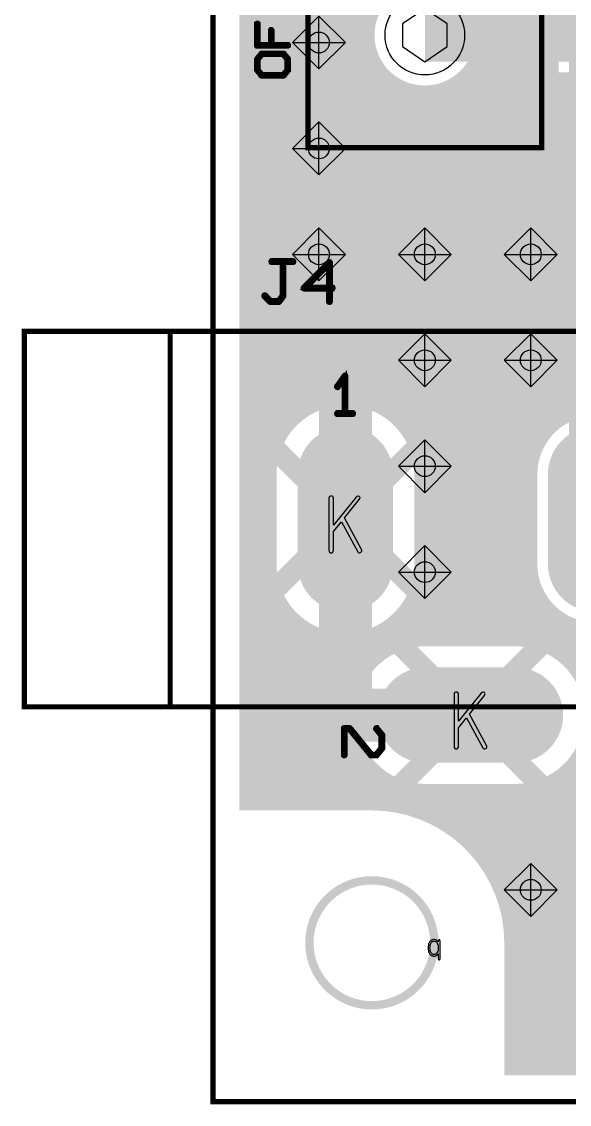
# Model space of a CAD drawing. Extents: x -5 to 108, y -42 to 54.
# Drawn here: x -4.59 to 8.54, y -0.06 to 25.9 of the extents above; entities that cross this region are included whole.
import ezdxf

# ---------------------------------------------------------------- set-up
doc = ezdxf.new("R2010")
doc.units = 0
doc.layers.get('0').update_dxf_attribs({"linetype": 'CONTINUOUS'})
for name, color, linetype in [('CMASK_GDO', 7, 'CONTINUOUS'), ('CSILK_GDO', 6, 'CONTINUOUS'), ('DRILL_GDO', 1, 'CONTINUOUS'), ('LAYER1_GDO', 4, 'CONTINUOUS'), ('LAYER2_GDO', 3, 'CONTINUOUS'), ('SMASK_GDO', 5, 'CONTINUOUS')]:
    doc.layers.add(name, color=color, linetype=linetype)

# ---------------------------------------------------------------- blocks, each defined once
blk = doc.blocks.new('ROUND_2')
blk.add_circle((0, 0), 0.953)
blk = doc.blocks.new('OBLONG_3')
at = {"const_width": 2.286}
blk.add_lwpolyline([(0, 1.0795), (0, -1.0795)], dxfattribs=at)
at = {"const_width": 1.143}
for points in [[(-0.5715, 1.0795, 1), (0.5715, 1.0795, 1)], [(-0.5715, -1.0795, 1), (0.5715, -1.0795, 1)]]:
    blk.add_lwpolyline(points, format="xyb", close=True, dxfattribs=at)
blk = doc.blocks.new('OBLONG_4')
at = {"const_width": 2.286}
blk.add_lwpolyline([(1.0795, 0), (-1.0795, 0)], dxfattribs=at)
at = {"const_width": 1.143}
for points in [[(-1.651, 0, 1), (-0.508, 0, 1)], [(0.508, 0, 1), (1.651, 0, 1)]]:
    blk.add_lwpolyline(points, format="xyb", close=True, dxfattribs=at)
blk = doc.blocks.new('ROUND_15')
blk.add_circle((0, 0), 0.25)

msp = doc.modelspace()

# ---------------------------------------------------------------- linework, layer by layer
at = {"layer": 'CMASK_GDO', "const_width": 0.127}
msp.add_lwpolyline([(0, 0), (41.91, 0), (41.91, 46.99), (0, 46.99), (0, 0)], dxfattribs=at)
at = {"layer": 'CMASK_GDO', "const_width": 0.20066}
for points in [[(3.81, 5.3086, 0.4142136), (2.3114, 3.81)], [(5.3086, 3.81, 0.4142136), (3.81, 5.3086)], [(2.3114, 3.81, 0.4142136), (3.81, 2.3114)], [(3.81, 2.3114, 0.4142136), (5.3086, 3.81)]]:
    msp.add_lwpolyline(points, format="xyb", dxfattribs=at)
at = {"layer": 'CSILK_GDO', "const_width": 0.127}
for points in [[(0, 0), (41.91, 0), (41.91, 46.99), (0, 46.99), (0, 0)], [(2.28092, 22.87524), (7.87908, 22.87524), (7.87908, 34.27476), (2.28092, 34.27476), (2.28092, 22.87524)], [(1.0795, 25.84704), (1.0795, 25.85212), (1.07696, 25.85466), (1.07188, 25.85974), (1.06426, 25.85974), (1.05918, 25.85974), (1.0541, 25.85466), (1.04902, 25.85212), (1.04902, 25.84704), (1.04902, 25.33396), (1.04902, 25.32634), (1.0541, 25.3238), (1.05664, 25.31872), (1.06426, 25.31872), (1.79578, 25.31872), (1.80086, 25.31872), (1.80594, 25.32126), (1.80848, 25.32888), (1.80848, 25.33396), (1.80848, 25.33904), (1.80594, 25.34412), (1.80086, 25.3492), (1.79578, 25.3492), (1.41224, 25.3492), (1.41224, 25.69464), (1.4097, 25.69972), (1.40716, 25.70226), (1.40208, 25.70734), (1.397, 25.70734), (1.38938, 25.70734), (1.3843, 25.70226), (1.38176, 25.69972), (1.37922, 25.69464), (1.37922, 25.3492), (1.0795, 25.3492), (1.0795, 25.84704)], [(1.1684, 25.14346), (1.69164, 25.14346), (1.69672, 25.14092), (1.7018, 25.13838), (1.7018, 25.13584), (1.80848, 25.00884), (1.80848, 25.0063), (1.80848, 25.00376), (1.81102, 25.00122), (1.81102, 24.99868), (1.81102, 24.74214), (1.80848, 24.7396), (1.80848, 24.73198), (1.7018, 24.60498), (1.7018, 24.60244), (1.69672, 24.5999), (1.69164, 24.59736), (1.1684, 24.59736), (1.16078, 24.5999), (1.16078, 24.60244), (1.1557, 24.60498), (1.05156, 24.73198), (1.04902, 24.73706), (1.04902, 24.7396), (1.04902, 24.74214), (1.04902, 24.99868), (1.04902, 25.00122), (1.05156, 25.00884), (1.1557, 25.13584), (1.15824, 25.13838), (1.16078, 25.14092), (1.1684, 25.14346)], [(1.17602, 24.63038), (1.68148, 24.63038), (1.778, 24.74722), (1.778, 24.9936), (1.68148, 25.11298), (1.17602, 25.11298), (1.0795, 24.9936), (1.0795, 24.74722), (1.17602, 24.63038)], [(1.2573, 19.3421), (1.25222, 19.34464), (1.2446, 19.34464), (1.23698, 19.3421), (1.22936, 19.33956), (1.22682, 19.33194), (1.22428, 19.32432), (1.22428, 19.3167), (1.22682, 19.31162), (1.36144, 19.17446), (1.36652, 19.17192), (1.3716, 19.17192), (1.37922, 19.16938), (1.57988, 19.16938), (1.58496, 19.16938), (1.59004, 19.17192), (1.59258, 19.17446), (1.59512, 19.177), (1.69672, 19.31416), (1.69926, 19.31924), (1.69926, 19.32178), (1.69926, 19.32432), (1.69926, 20.12696), (1.91516, 20.12696), (1.92278, 20.1295), (1.9304, 20.13204), (1.93294, 20.13966), (1.93294, 20.14728), (1.93294, 20.1549), (1.9304, 20.15998), (1.92278, 20.1676), (1.91516, 20.17014), (1.4097, 20.17014), (1.40462, 20.1676), (1.397, 20.15998), (1.39446, 20.1549), (1.39446, 20.14728), (1.39446, 20.13966), (1.397, 20.13204), (1.40462, 20.1295), (1.4097, 20.12696), (1.66116, 20.12696), (1.66116, 19.33194), (1.56972, 19.21002), (1.38684, 19.21002), (1.2573, 19.3421)], [(2.77368, 19.1897), (2.77368, 19.18208), (2.77876, 19.17446), (2.78638, 19.17192), (2.794, 19.17192), (2.79908, 19.17192), (2.8067, 19.17446), (2.81178, 19.18208), (2.81432, 19.1897), (2.81432, 19.49196), (2.86004, 19.49196), (2.86766, 19.49196), (2.87274, 19.49958), (2.87528, 19.50466), (2.87782, 19.50974), (2.87528, 19.5199), (2.87274, 19.52752), (2.86766, 19.53006), (2.86004, 19.5326), (2.81432, 19.5326), (2.81432, 20.12188), (2.80924, 20.1295), (2.79908, 20.13712), (2.78892, 20.1422), (2.78384, 20.13966), (2.77876, 20.13458), (2.1717, 19.52752), (2.16916, 19.5199), (2.16662, 19.51482), (2.16662, 19.50974), (2.16916, 19.50212), (2.17678, 19.4945), (2.18694, 19.49196), (2.77368, 19.49196), (2.77368, 19.1897)], [(2.2352, 19.5326), (2.77368, 20.06854), (2.77368, 19.5326), (2.2352, 19.5326)], [(-4.52374, 9.46912), (9.87552, 9.46912), (9.87552, 18.47088), (-4.52374, 18.47088), (-4.52374, 9.46912), (-1.02616, 9.46912), (-1.02616, 18.47088), (-4.52374, 18.47088), (-4.52374, 9.46912)], [(2.98196, 16.5227), (2.97688, 16.52016), (2.9718, 16.51508), (2.96672, 16.49984), (2.9718, 16.48714), (2.97688, 16.4846), (2.98196, 16.48206), (3.35026, 16.48206), (3.35788, 16.4846), (3.36296, 16.48714), (3.3655, 16.49476), (3.3655, 16.49984), (3.3655, 16.50746), (3.36296, 16.51508), (3.35788, 16.52016), (3.35026, 16.5227), (3.18262, 16.5227), (3.18262, 17.40408), (3.18008, 17.41424), (3.16992, 17.41932), (3.15976, 17.41932), (3.15214, 17.41424), (2.96926, 17.1577), (2.96672, 17.15008), (2.96672, 17.14246), (2.97434, 17.1323), (2.97942, 17.12976), (2.98704, 17.12722), (2.99466, 17.12976), (2.9972, 17.1323), (3.14706, 17.34566), (3.14706, 16.5227), (2.98196, 16.5227)], [(4.064, 8.46328), (3.93446, 8.3058), (3.93192, 8.30072), (3.92684, 8.29818), (3.92176, 8.29818), (3.79222, 8.29818), (3.78714, 8.29818), (3.78206, 8.29818), (3.77952, 8.30072), (3.77444, 8.3058), (3.26898, 8.9281), (3.16738, 8.9281), (3.16738, 8.31596), (3.16484, 8.30834), (3.1623, 8.30326), (3.15468, 8.29818), (3.14706, 8.29818), (3.14198, 8.29818), (3.13436, 8.30326), (3.12928, 8.30834), (3.12928, 8.31596), (3.12928, 8.94842), (3.12928, 8.95604), (3.1369, 8.96112), (3.13944, 8.9662), (3.14706, 8.96874), (3.2766, 8.96874), (3.27914, 8.96874), (3.28676, 8.9662), (3.2893, 8.96366), (3.29184, 8.96112), (3.80238, 8.33374), (3.9116, 8.33374), (4.02844, 8.48106), (4.02844, 8.78332), (3.90398, 8.93572), (3.90144, 8.94334), (3.90398, 8.95096), (3.9116, 8.96366), (3.9243, 8.9662), (3.93192, 8.9662), (3.93446, 8.96112), (4.064, 8.80364), (4.06654, 8.79856), (4.06654, 8.79602), (4.06908, 8.79094), (4.06908, 8.47598), (4.06654, 8.4709), (4.06654, 8.46836), (4.064, 8.46328)]]:
    msp.add_lwpolyline(points, dxfattribs=at)
at = {"layer": 'CSILK_GDO', "const_width": 0.20066}
for points in [[(3.81, 5.3086, 0.4142136), (2.3114, 3.81)], [(5.3086, 3.81, 0.4142136), (3.81, 5.3086)], [(2.3114, 3.81, 0.4142136), (3.81, 2.3114)], [(3.81, 2.3114, 0.4142136), (5.3086, 3.81)]]:
    msp.add_lwpolyline(points, format="xyb", dxfattribs=at)
at = {"layer": 'DRILL_GDO', "const_width": 0.127}
msp.add_lwpolyline([(0, 0), (41.91, 0), (41.91, 46.99), (0, 46.99), (0, 0)], dxfattribs=at)
at = {"layer": 'DRILL_GDO'}
for points in [[(2.54, 24.765), (3.175, 25.4), (2.54, 26.035), (1.905, 25.4), (2.54, 24.765)], [(2.54, 24.765), (2.54, 26.035)], [(5.08, 24.94026), (5.61848, 25.30348), (5.61848, 25.84704), (5.08, 26.21026), (4.54152, 25.84704), (4.54152, 25.30348), (5.08, 24.94026)], [(1.905, 25.4), (3.175, 25.4)], [(2.54, 22.225), (3.175, 22.86), (2.54, 23.495), (1.905, 22.86), (2.54, 22.225)], [(2.54, 22.225), (2.54, 23.495)], [(1.905, 22.86), (3.175, 22.86)], [(2.54, 19.685), (3.175, 20.32), (2.54, 20.955), (1.905, 20.32), (2.54, 19.685)], [(2.54, 19.685), (2.54, 20.955)], [(5.08, 19.685), (5.715, 20.32), (5.08, 20.955), (4.445, 20.32), (5.08, 19.685)], [(5.08, 19.685), (5.08, 20.955)], [(7.62, 19.685), (8.255, 20.32), (7.62, 20.955), (6.985, 20.32), (7.62, 19.685)], [(7.62, 19.685), (7.62, 20.955)], [(1.905, 20.32), (3.175, 20.32)], [(4.445, 20.32), (5.715, 20.32)], [(6.985, 20.32), (8.255, 20.32)], [(5.08, 17.145), (5.715, 17.78), (5.08, 18.415), (4.445, 17.78), (5.08, 17.145)], [(5.08, 17.145), (5.08, 18.415)], [(7.62, 17.145), (8.255, 17.78), (7.62, 18.415), (6.985, 17.78), (7.62, 17.145)], [(7.62, 17.145), (7.62, 18.415)], [(4.445, 17.78), (5.715, 17.78)], [(6.985, 17.78), (8.255, 17.78)], [(5.08, 14.605), (5.715, 15.24), (5.08, 15.875), (4.445, 15.24), (5.08, 14.605)], [(5.08, 14.605), (5.08, 15.875)], [(4.445, 15.24), (5.715, 15.24)], [(2.7813, 14.47292), (2.7813, 13.22578), (2.78638, 13.19784), (2.79654, 13.17498), (2.81432, 13.16482), (2.83718, 13.15974), (2.85496, 13.16482), (2.87274, 13.17752), (2.88544, 13.20038), (2.89052, 13.22832), (2.89052, 13.67028), (3.08102, 13.9065), (3.46964, 13.18768), (3.48234, 13.1699), (3.50266, 13.16228), (3.52044, 13.16228), (3.54076, 13.1699), (3.556, 13.1826), (3.56616, 13.20038), (3.5687, 13.22324), (3.56108, 13.2461), (3.15468, 13.99794), (3.50774, 14.44244), (3.52044, 14.46276), (3.52552, 14.48562), (3.52044, 14.50086), (3.50774, 14.51356), (3.48996, 14.52372), (3.47218, 14.52372), (3.45186, 14.5161), (3.43408, 14.49832), (2.89052, 13.82522), (2.89052, 14.47292), (2.88544, 14.49324), (2.87274, 14.51102), (2.85496, 14.52118), (2.83718, 14.52372), (2.81432, 14.52118), (2.79654, 14.51356), (2.78638, 14.49578), (2.7813, 14.47292)], [(5.08, 12.065), (5.715, 12.7), (5.08, 13.335), (4.445, 12.7), (5.08, 12.065)], [(5.08, 12.065), (5.08, 13.335)], [(4.445, 12.7), (5.715, 12.7)], [(5.78104, 9.77138), (5.78104, 8.52424), (5.78612, 8.4963), (5.79628, 8.47344), (5.81406, 8.46328), (5.83692, 8.4582), (5.8547, 8.46328), (5.87248, 8.47598), (5.88518, 8.49884), (5.89026, 8.52678), (5.89026, 8.96874), (6.08076, 9.20496), (6.46938, 8.48614), (6.48208, 8.46836), (6.5024, 8.46074), (6.52018, 8.46074), (6.5405, 8.46836), (6.55574, 8.48106), (6.5659, 8.49884), (6.56844, 8.5217), (6.56082, 8.54456), (6.15442, 9.2964), (6.50748, 9.7409), (6.52018, 9.76122), (6.52526, 9.78408), (6.52018, 9.79932), (6.50748, 9.81202), (6.4897, 9.82218), (6.47192, 9.82218), (6.4516, 9.81456), (6.43382, 9.79678), (5.89026, 9.12368), (5.89026, 9.77138), (5.88518, 9.7917), (5.87248, 9.80948), (5.8547, 9.81964), (5.83692, 9.82218), (5.81406, 9.81964), (5.79628, 9.81202), (5.78612, 9.79424), (5.78104, 9.77138)], [(7.62, 4.445), (8.255, 5.08), (7.62, 5.715), (6.985, 5.08), (7.62, 4.445)], [(7.62, 4.445), (7.62, 5.715)], [(6.985, 5.08), (8.255, 5.08)], [(5.44576, 3.42392), (5.44576, 3.85826), (5.44322, 3.86842), (5.43814, 3.87858), (5.43052, 3.88112), (5.4229, 3.88366), (5.41528, 3.88112), (5.40766, 3.87604), (5.40512, 3.86842), (5.40258, 3.85826), (5.40258, 3.83032), (5.39496, 3.84048), (5.3848, 3.85318), (5.37464, 3.8608), (5.36194, 3.87096), (5.34924, 3.87858), (5.334, 3.88366), (5.31876, 3.88874), (5.30098, 3.88874), (5.28574, 3.88874), (5.26796, 3.88366), (5.25272, 3.87858), (5.24002, 3.8735), (5.22732, 3.86334), (5.21462, 3.85318), (5.20192, 3.84048), (5.19176, 3.82778), (5.18414, 3.81254), (5.17652, 3.7973), (5.17144, 3.78206), (5.16636, 3.76428), (5.16382, 3.74904), (5.15874, 3.72872), (5.15874, 3.71094), (5.15874, 3.69062), (5.15874, 3.6703), (5.15874, 3.64998), (5.16382, 3.6322), (5.16636, 3.61442), (5.17144, 3.59918), (5.17652, 3.5814), (5.18414, 3.5687), (5.19176, 3.55346), (5.20192, 3.53822), (5.21462, 3.52552), (5.22732, 3.51536), (5.24002, 3.50774), (5.25272, 3.50012), (5.26796, 3.49504), (5.28574, 3.4925), (5.30098, 3.4925), (5.31622, 3.4925), (5.33146, 3.49504), (5.34416, 3.50012), (5.35686, 3.50774), (5.36956, 3.51536), (5.37972, 3.52552), (5.39242, 3.54076), (5.40258, 3.55346), (5.40258, 3.42392), (5.40512, 3.41376), (5.40766, 3.40868), (5.41528, 3.4036), (5.42544, 3.4036), (5.43052, 3.4036), (5.43814, 3.40868), (5.44322, 3.4163), (5.44576, 3.42392)], [(5.30352, 3.5306), (5.29082, 3.5306), (5.27812, 3.53314), (5.26796, 3.53568), (5.2578, 3.54076), (5.25018, 3.54838), (5.24002, 3.55854), (5.2324, 3.5687), (5.22478, 3.57886), (5.21462, 3.60172), (5.207, 3.62966), (5.20446, 3.6576), (5.20192, 3.69062), (5.20446, 3.7211), (5.207, 3.75158), (5.21462, 3.77698), (5.22478, 3.79984), (5.2324, 3.81254), (5.24002, 3.8227), (5.25018, 3.83032), (5.2578, 3.83794), (5.26796, 3.84302), (5.27812, 3.8481), (5.29082, 3.85064), (5.30352, 3.85064), (5.31368, 3.85064), (5.32384, 3.8481), (5.33654, 3.84302), (5.3467, 3.83794), (5.35432, 3.83032), (5.36194, 3.8227), (5.36956, 3.81254), (5.37972, 3.79984), (5.38734, 3.77698), (5.3975, 3.75158), (5.40258, 3.7211), (5.40258, 3.69062), (5.40258, 3.6576), (5.3975, 3.62966), (5.38734, 3.60172), (5.37972, 3.57886), (5.36956, 3.5687), (5.36194, 3.55854), (5.35432, 3.54838), (5.3467, 3.54076), (5.33654, 3.53568), (5.32384, 3.53314), (5.31368, 3.5306), (5.30352, 3.5306)]]:
    msp.add_lwpolyline(points, dxfattribs=at)
at = {"layer": 'DRILL_GDO', "const_width": 0.20066}
for points in [[(3.81, 5.3086, 0.4142136), (2.3114, 3.81)], [(5.3086, 3.81, 0.4142136), (3.81, 5.3086)], [(2.3114, 3.81, 0.4142136), (3.81, 2.3114)], [(3.81, 2.3114, 0.4142136), (5.3086, 3.81)]]:
    msp.add_lwpolyline(points, format="xyb", dxfattribs=at)
at = {"layer": 'LAYER1_GDO'}
for points, const_width in [([(0, 0), (41.91, 0), (41.91, 46.99), (0, 46.99), (0, 0)], 0.127), ([(3.81, 7.112), (0.762, 7.112), (0.762, 39.878), (3.81, 39.878)], 0.254), ([(0.762, 25.97912), (3.8354, 29.04998)], 0.254), ([(9.17448, 13.97), (9.17448, 27.12466), (7.72414, 28.575), (5.08, 28.575)], 1.27), ([(3.74904, 28.64104), (0.762, 25.654)], 0.254), ([(1.78816, 25.4), (1.78816, 27.94)], 1.27), ([(0.762, 25.33142), (3.76682, 28.33878)], 0.254), ([(3.84048, 28.08732), (0.762, 25.00884)], 0.254), ([(0.762, 24.68626), (3.94716, 27.87142)], 0.254), ([(4.08686, 27.686), (0.762, 24.36114)], 0.254), ([(0.762, 24.03856), (4.25196, 27.52852)], 0.254), ([(4.44754, 27.40152), (0.762, 23.71598)], 0.254), ([(5.9436, 27.559), (7.3025, 27.559), (8.15848, 26.70302), (8.15848, 16.18488)], 0.254), ([(0.762, 23.3934), (4.6736, 27.305)], 0.254), ([(6.39572, 25.7937), (7.73176, 27.12974)], 0.254), ([(7.89432, 26.96718), (6.41096, 25.48382)], 0.254), ([(6.30936, 25.06218), (8.05688, 26.80716)], 0.254), ([(8.15848, 26.58618), (0.762, 19.1897)], 0.254), ([(0.762, 18.86712), (8.15848, 26.2636)], 0.254), ([(3.9116, 26.22042), (0.762, 23.06828)], 0.254), ([(8.15848, 25.94102), (0.762, 18.542)], 0.254), ([(1.78816, 22.86), (1.78816, 25.4)], 1.27), ([(1.78816, 25.4), (2.54, 25.4)], 1.27), ([(0.762, 22.7457), (3.75666, 25.74036)], 0.254), ([(0.762, 18.21942), (8.15848, 25.6159)], 0.254), ([(3.75666, 25.41524), (0.762, 22.42312)], 0.254), ([(8.15848, 25.29332), (0.762, 17.89684)], 0.254), ([(0.762, 22.098), (3.81508, 25.15108)], 0.254), ([(0.762, 17.57426), (8.15848, 24.97074)], 0.254), ([(3.91414, 24.92756), (0.762, 21.77542)], 0.254), ([(0.762, 21.45284), (4.04368, 24.73452)], 0.254), ([(8.15848, 24.64562), (0.762, 17.24914)], 0.254), ([(4.2037, 24.56942), (0.762, 21.13026)], 0.254), ([(0.762, 20.80514), (4.38912, 24.4348)], 0.254), ([(0.762, 19.51228), (5.59308, 24.34336)], 0.254), ([(4.60756, 24.32812), (0.762, 20.48256)], 0.254), ([(0.762, 16.92656), (8.15848, 24.32304)], 0.254), ([(0.762, 20.15998), (4.86156, 24.25954)], 0.254), ([(5.17144, 24.2443), (0.762, 19.83486)], 0.254), ([(8.15848, 24.00046), (0.762, 16.60398)], 0.254), ([(0.762, 16.27886), (8.15848, 23.67788)], 0.254), ([(8.15848, 23.35276), (0.762, 15.95628)], 0.254), ([(1.78816, 22.86), (2.54, 22.86)], 1.27), ([(2.14884, 19.61896), (1.78816, 19.97964), (1.78816, 22.86)], 1.27), ([(0.762, 15.6337), (8.15848, 23.03018)], 0.254), ([(8.15848, 22.7076), (0.762, 15.31112)], 0.254), ([(2.44602, 16.67256), (8.15848, 22.38248)], 0.254), ([(8.15848, 22.0599), (2.90576, 16.80718)], 0.254), ([(3.24866, 16.82496), (8.15848, 21.73732)], 0.254), ([(8.15848, 21.41474), (3.53568, 16.7894)], 0.254), ([(3.78714, 16.71828), (8.15848, 21.08962)], 0.254), ([(2.54, 20.32), (2.54, 20.01012), (2.14884, 19.61896)], 1.27), ([(8.15848, 20.76704), (4.01066, 16.61922)], 0.254), ([(4.21132, 16.49476), (8.15848, 20.44446)], 0.254), ([(3.175, 13.97), (3.175, 18.5928), (2.14884, 19.61896)], 1.27), ([(8.15848, 20.12188), (4.38912, 16.34998)], 0.254), ([(4.54406, 16.18234), (8.15848, 19.79676)], 0.254), ([(8.15848, 19.47418), (4.68122, 15.99438)], 0.254), ([(4.79298, 15.7861), (8.15848, 19.1516)], 0.254), ([(8.15848, 18.82648), (4.88188, 15.54988)], 0.254), ([(4.93776, 15.28318), (8.15848, 18.5039)], 0.254), ([(8.15848, 18.18132), (4.953, 14.97584)], 0.254), ([(4.953, 14.65072), (8.15848, 17.85874)], 0.254), ([(8.15848, 17.53362), (4.953, 14.32814)], 0.254), ([(4.953, 14.00556), (8.15848, 17.21104)], 0.254), ([(8.15848, 16.88846), (4.953, 13.68298)], 0.254), ([(4.953, 13.35786), (8.15848, 16.56334)], 0.254), ([(8.15848, 16.24076), (4.953, 13.03528)], 0.254), ([(0.762, 14.986), (1.55194, 15.77848)], 0.254), ([(3.175, 13.97), (1.4986, 15.6464)], 0.508), ([(3.175, 13.97), (4.8514, 15.6464)], 0.508), ([(4.94284, 12.70254), (7.7089, 15.4686)], 0.254), ([(1.41732, 15.31874), (0.762, 14.66342)], 0.254), ([(0.762, 14.34084), (1.397, 14.97584)], 0.254), ([(1.397, 15.0495), (1.397, 12.8905)], 0.254), ([(7.65048, 15.0876), (4.84632, 12.2809)], 0.254), ([(4.953, 12.8905), (4.953, 15.0495)], 0.254), ([(7.65048, 15.0495), (7.65048, 12.8905)], 0.254), ([(0.762, 7.874), (7.65048, 14.76248)], 0.254), ([(1.397, 14.65072), (0.762, 14.01572)], 0.254), ([(7.65048, 14.4399), (0.762, 7.55142)], 0.254), ([(6.17474, 9.271), (3.175, 9.271), (3.175, 13.97)], 1.27), ([(0.762, 13.69314), (1.397, 14.32814)], 0.254), ([(1.397, 14.00556), (0.762, 13.37056)], 0.254), ([(3.175, 13.97), (1.4986, 12.2936)], 0.508), ([(3.175, 13.97), (4.8514, 12.2936)], 0.508), ([(4.46786, 10.9347), (7.65048, 14.11732)], 0.254), ([(0.762, 13.04798), (1.397, 13.68298)], 0.254), ([(7.65048, 13.79474), (4.89458, 11.0363)], 0.254), ([(5.22986, 11.049), (7.65048, 13.46962)], 0.254), ([(1.397, 13.35786), (0.762, 12.72286)], 0.254), ([(7.65048, 13.14704), (5.55244, 11.049)], 0.254), ([(0.762, 12.40028), (1.397, 13.03528)], 0.254), ([(1.40462, 12.72032), (0.762, 12.0777)], 0.254), ([(5.87502, 11.049), (7.65302, 12.82446)], 0.254), ([(0.762, 11.75258), (1.45288, 12.446)], 0.254), ([(7.69112, 12.53998), (6.1976, 11.049)], 0.254), ([(1.53416, 12.2047), (0.762, 11.43)], 0.254), ([(6.52272, 11.049), (7.7724, 12.29614)], 0.254), ([(7.88162, 12.08532), (6.8453, 11.049)], 0.254), ([(0.762, 11.10742), (1.64338, 11.9888)], 0.254), ([(7.16788, 11.049), (8.01878, 11.89736)], 0.254), ([(1.77292, 11.79576), (0.762, 10.78484)], 0.254), ([(0.762, 10.45972), (1.92532, 11.62558)], 0.254), ([(8.1788, 11.73734), (7.47776, 11.03376)], 0.254), ([(7.747, 10.97788), (8.36676, 11.60018)], 0.254), ([(2.10058, 11.47572), (0.762, 10.13714)], 0.254), ([(0.762, 9.81456), (2.29362, 11.34618)], 0.254), ([(8.57758, 11.48842), (7.98322, 10.89152)], 0.254), ([(8.19404, 10.77976), (8.82142, 11.40714)], 0.254), ([(9.1059, 11.36904), (8.382, 10.64514)], 0.254), ([(8.54964, 10.48766), (9.45134, 11.3919)], 0.254), ([(2.51206, 11.2395), (0.762, 9.49198)], 0.254), ([(3.7846, 11.21918), (0.762, 8.19658)], 0.254), ([(0.762, 9.16686), (2.7559, 11.1633)], 0.254), ([(0.762, 8.5217), (3.36296, 11.12266)], 0.254), ([(3.0353, 11.11758), (0.762, 8.84428)], 0.254), ([(6.17474, 9.271), (4.50088, 10.94486)], 0.508), ([(7.25424, 11.049), (5.09524, 11.049)], 0.254), ([(6.17474, 9.271), (7.85114, 10.94486)], 0.508), ([(6.44652, 5.79882), (11.50874, 10.86104)], 0.254), ([(11.55954, 10.58926), (6.5786, 5.60832)], 0.254), ([(6.70052, 5.40766), (11.69924, 10.40638)], 0.254), ([(11.8618, 10.24382), (6.80974, 5.19176)], 0.254), ([(6.90372, 4.96316), (12.02182, 10.0838)], 0.254), ([(0.762, 7.22884), (3.43154, 9.89838)], 0.254), ([(12.18438, 9.92124), (6.985, 4.72186)], 0.254), ([(7.04596, 4.46024), (12.34694, 9.75868)], 0.254), ([(12.50696, 9.59866), (7.09168, 4.18084)], 0.254), ([(3.32994, 9.47166), (0.97028, 7.112)], 0.254), ([(6.17474, 9.271), (4.50088, 7.5946)], 0.508), ([(6.17474, 9.271), (7.85114, 7.5946)], 0.508), ([(7.112, 3.87858), (12.66952, 9.4361)], 0.254), ([(12.83208, 9.27354), (7.112, 3.556)], 0.254), ([(1.29286, 7.112), (3.32232, 9.14146)], 0.254), ([(7.112, 3.23342), (12.89812, 9.01954)], 0.254), ([(3.3655, 8.86206), (1.61544, 7.112)], 0.254), ([(12.90574, 8.70458), (7.112, 2.9083)], 0.254), ([(1.94056, 7.112), (3.4417, 8.61568)], 0.254), ([(7.112, 2.58572), (12.98194, 8.45566)], 0.254), ([(3.54584, 8.39724), (2.26314, 7.112)], 0.254), ([(2.58572, 7.112), (3.67538, 8.20166)], 0.254), ([(13.10132, 8.24992), (7.112, 2.26314)], 0.254), ([(3.82524, 8.0264), (2.9083, 7.112)], 0.254), ([(7.112, 1.94056), (13.25372, 8.08228)], 0.254), ([(13.44422, 7.94766), (7.112, 1.61544)], 0.254), ([(3.23342, 7.112), (3.99542, 7.874)], 0.254), ([(4.18592, 7.74192), (3.556, 7.112)], 0.254), ([(7.112, 1.29286), (13.67282, 7.85368)], 0.254), ([(3.87858, 7.112), (4.40182, 7.6327)], 0.254), ([(4.64058, 7.55142), (4.18084, 7.09168)], 0.254), ([(4.46024, 7.04596), (4.9149, 7.50062)], 0.254), ([(5.22986, 7.493), (4.72186, 6.985)], 0.254), ([(4.96316, 6.90372), (5.55244, 7.493)], 0.254), ([(5.09524, 7.493), (7.25424, 7.493)], 0.254), ([(5.87502, 7.493), (5.19176, 6.80974)], 0.254), ([(5.40766, 6.70052), (6.1976, 7.493)], 0.254), ([(6.52272, 7.493), (5.60832, 6.5786)], 0.254), ([(5.79882, 6.44652), (6.8453, 7.493)], 0.254), ([(7.16788, 7.493), (5.97662, 6.30174)], 0.254), ([(6.14426, 6.14426), (7.51078, 7.51078)], 0.254), ([(7.9629, 7.63778), (6.30174, 5.97662)], 0.254), ([(13.04036, 6.8961), (7.112, 0.97028)], 0.254), ([(7.22884, 0.762), (12.89304, 6.42874)], 0.254), ([(12.91336, 6.12394), (7.55142, 0.762)], 0.254), ([(7.874, 0.762), (12.99718, 5.88518)], 0.254), ([(13.1191, 5.68452), (8.19658, 0.762)], 0.254), ([(8.5217, 0.762), (13.27912, 5.51942)], 0.254), ([(36.703, 3.81), (36.703, 0.762), (7.112, 0.762), (7.112, 3.81)], 0.254)]:
    msp.add_lwpolyline(points, dxfattribs=dict(at, const_width=const_width))
for points, const_width in [([(5.08, 26.90876, 0.4142136), (3.7465, 25.57526)], 0.254), ([(6.4135, 25.57526, 0.4142136), (5.08, 26.90876)], 0.254), ([(3.7465, 25.57526, 0.4142136), (5.08, 24.24176)], 0.254), ([(5.08, 24.24176, 0.4142136), (6.4135, 25.57526)], 0.254), ([(3.175, 16.8275, 0.4142136), (1.397, 15.0495)], 0.254), ([(4.953, 15.0495, 0.4142136), (3.175, 16.8275)], 0.254), ([(8.15848, 16.18488, 0.2133597), (7.65089, 15.0495)], 0.254), ([(1.397, 12.8905, 0.4142136), (3.175, 11.1125)], 0.254), ([(3.175, 11.1125, 0.4142136), (4.953, 12.8905)], 0.254), ([(7.65048, 12.8905, 0.4142136), (9.17448, 11.3665)], 0.254), ([(5.09524, 11.049, 0.4142136), (3.31724, 9.271)], 0.254), ([(9.03224, 9.271, 0.4142136), (7.25424, 11.049)], 0.254), ([(3.31724, 9.271, 0.4142136), (5.09524, 7.493)], 0.254), ([(7.25424, 7.493, 0.4142136), (9.03224, 9.271)], 0.254), ([(7.112, 3.81, 0.4142136), (3.81, 7.112)], 0.254), ([(3.81, 5.3086, 0.4142136), (2.3114, 3.81)], 0.20066), ([(5.3086, 3.81, 0.4142136), (3.81, 5.3086)], 0.20066), ([(2.3114, 3.81, 0.4142136), (3.81, 2.3114)], 0.20066), ([(3.81, 2.3114, 0.4142136), (5.3086, 3.81)], 0.20066)]:
    msp.add_lwpolyline(points, format="xyb", dxfattribs=dict(at, const_width=const_width))
at = {"layer": 'LAYER2_GDO'}
for points, const_width in [([(0, 0), (41.91, 0), (41.91, 46.99), (0, 46.99), (0, 0)], 0.127), ([(5.08, 25.57526), (10.16, 25.57526), (10.16, 44.46016), (30.77972, 44.46016), (32.39008, 42.85234), (32.39008, 40.3606), (34.00552, 38.74262), (36.67506, 38.74262), (37.465, 37.95268), (37.465, 36.83)], 1.27), ([(3.81, 7.112), (0.762, 7.112), (0.762, 39.878), (3.81, 39.878)], 0.254), ([(0.762, 25.97912), (3.8354, 29.04998)], 0.254), ([(3.74904, 28.64104), (0.762, 25.654)], 0.254), ([(0.762, 25.33142), (3.76682, 28.33878)], 0.254), ([(3.84048, 28.08732), (0.762, 25.00884)], 0.254), ([(0.762, 24.68626), (3.94716, 27.87142)], 0.254), ([(4.08686, 27.686), (0.762, 24.36114)], 0.254), ([(0.762, 24.03856), (4.25196, 27.52852)], 0.254), ([(4.44754, 27.40152), (0.762, 23.71598)], 0.254), ([(0.762, 23.3934), (4.6736, 27.305)], 0.254), ([(12.89812, 26.79954), (2.90576, 16.80718)], 0.254), ([(3.24866, 16.82496), (12.90574, 26.48458)], 0.254), ([(3.9116, 26.22042), (0.762, 23.06828)], 0.254), ([(12.98194, 26.23566), (3.53568, 16.7894)], 0.254), ([(3.78714, 16.71828), (13.09878, 26.03246)], 0.254), ([(13.25372, 25.86228), (4.01066, 16.61922)], 0.254), ([(0.762, 22.7457), (3.75666, 25.74036)], 0.254), ([(4.21132, 16.49476), (13.44168, 25.72766)], 0.254), ([(13.67028, 25.63368), (4.38912, 16.34998)], 0.254), ([(3.75666, 25.41524), (0.762, 22.42312)], 0.254), ([(0.762, 22.098), (3.81508, 25.15108)], 0.254), ([(3.91414, 24.92756), (0.762, 21.77542)], 0.254), ([(0.762, 21.45284), (4.04368, 24.73452)], 0.254), ([(4.2037, 24.56942), (0.762, 21.13026)], 0.254), ([(0.762, 15.6337), (9.68756, 24.55926)], 0.254), ([(0.762, 16.27886), (9.03986, 24.55926)], 0.254), ([(0.762, 16.92656), (8.3947, 24.55926)], 0.254), ([(0.762, 17.57426), (7.747, 24.55926)], 0.254), ([(0.762, 18.21942), (7.10184, 24.55926)], 0.254), ([(0.762, 18.86712), (6.45414, 24.55926)], 0.254), ([(6.13156, 24.55926), (0.762, 19.1897)], 0.254), ([(6.77926, 24.55926), (0.762, 18.542)], 0.254), ([(7.42442, 24.55926), (0.762, 17.89684)], 0.254), ([(8.07212, 24.55926), (0.762, 17.24914)], 0.254), ([(8.71728, 24.55926), (0.762, 16.60398)], 0.254), ([(9.36498, 24.55926), (0.762, 15.95628)], 0.254), ([(10.01014, 24.55926), (0.762, 15.31112)], 0.254), ([(2.44602, 16.67256), (10.35304, 24.57704)], 0.254), ([(4.54406, 16.18234), (13.04036, 24.67864)], 0.254), ([(5.9436, 24.55926), (10.16, 24.55926)], 0.254), ([(0.762, 20.80514), (4.38912, 24.4348)], 0.254), ([(0.762, 19.51228), (5.59308, 24.34336)], 0.254), ([(4.60756, 24.32812), (0.762, 20.48256)], 0.254), ([(0.762, 20.15998), (4.86156, 24.25954)], 0.254), ([(5.17144, 24.2443), (0.762, 19.83486)], 0.254), ([(12.89304, 24.20874), (4.68122, 15.99438)], 0.254), ([(4.79298, 15.7861), (12.91336, 23.90648)], 0.254), ([(12.99718, 23.66518), (4.88188, 15.54988)], 0.254), ([(4.93776, 15.28318), (13.1191, 23.46452)], 0.254), ([(13.27912, 23.30196), (4.953, 14.97584)], 0.254), ([(4.953, 14.65072), (13.47216, 23.17242)], 0.254), ([(13.70838, 23.08352), (4.953, 14.32814)], 0.254), ([(4.953, 14.00556), (12.98956, 22.04212)], 0.254), ([(12.8905, 21.62048), (4.953, 13.68298)], 0.254), ([(4.953, 13.35786), (12.92352, 21.32838)], 0.254), ([(13.01242, 21.0947), (4.953, 13.03528)], 0.254), ([(0.762, 14.986), (1.55194, 15.77848)], 0.254), ([(3.175, 13.97), (1.4986, 15.6464)], 0.508), ([(3.175, 13.97), (4.8514, 15.6464)], 0.508), ([(4.94284, 12.70254), (7.7089, 15.4686)], 0.254), ([(1.41732, 15.31874), (0.762, 14.66342)], 0.254), ([(0.762, 14.34084), (1.397, 14.97584)], 0.254), ([(1.397, 15.0495), (1.397, 12.8905)], 0.254), ([(7.65048, 15.0876), (4.84632, 12.2809)], 0.254), ([(4.953, 12.8905), (4.953, 15.0495)], 0.254), ([(7.65048, 15.0495), (7.65048, 12.8905)], 0.254), ([(0.762, 7.874), (7.65048, 14.76248)], 0.254), ([(1.397, 14.65072), (0.762, 14.01572)], 0.254), ([(7.65048, 14.4399), (0.762, 7.55142)], 0.254), ([(0.762, 13.69314), (1.397, 14.32814)], 0.254), ([(1.397, 14.00556), (0.762, 13.37056)], 0.254), ([(3.175, 13.97), (1.4986, 12.2936)], 0.508), ([(3.175, 13.97), (4.8514, 12.2936)], 0.508), ([(4.46786, 10.9347), (7.65048, 14.11732)], 0.254), ([(0.762, 13.04798), (1.397, 13.68298)], 0.254), ([(7.65048, 13.79474), (4.89458, 11.0363)], 0.254), ([(5.22986, 11.049), (7.65048, 13.46962)], 0.254), ([(1.397, 13.35786), (0.762, 12.72286)], 0.254), ([(7.65048, 13.14704), (5.55244, 11.049)], 0.254), ([(0.762, 12.40028), (1.397, 13.03528)], 0.254), ([(6.44652, 5.79882), (13.6017, 12.954)], 0.254), ([(13.86586, 12.89558), (6.5786, 5.60832)], 0.254), ([(1.40462, 12.72032), (0.762, 12.0777)], 0.254), ([(5.87502, 11.049), (7.65302, 12.82446)], 0.254), ([(0.762, 11.75258), (1.45288, 12.446)], 0.254), ([(7.69112, 12.53998), (6.1976, 11.049)], 0.254), ([(1.53416, 12.2047), (0.762, 11.43)], 0.254), ([(6.52272, 11.049), (7.7724, 12.29614)], 0.254), ([(7.88162, 12.08532), (6.8453, 11.049)], 0.254), ([(0.762, 11.10742), (1.64338, 11.9888)], 0.254), ([(7.16788, 11.049), (8.01878, 11.89736)], 0.254), ([(1.77292, 11.79576), (0.762, 10.78484)], 0.254), ([(0.762, 10.45972), (1.92532, 11.62558)], 0.254), ([(6.70052, 5.40766), (12.90574, 11.61288)], 0.254), ([(8.1788, 11.73734), (7.47776, 11.03376)], 0.254), ([(7.747, 10.97788), (8.36676, 11.60018)], 0.254), ([(2.10058, 11.47572), (0.762, 10.13714)], 0.254), ([(0.762, 9.81456), (2.29362, 11.34618)], 0.254), ([(8.57758, 11.48842), (7.98322, 10.89152)], 0.254), ([(8.19404, 10.77976), (8.82142, 11.40714)], 0.254), ([(9.1059, 11.36904), (8.382, 10.64514)], 0.254), ([(8.54964, 10.48766), (9.45134, 11.3919)], 0.254), ([(2.51206, 11.2395), (0.762, 9.49198)], 0.254), ([(3.7846, 11.21918), (0.762, 8.19658)], 0.254), ([(0.762, 9.16686), (2.7559, 11.1633)], 0.254), ([(0.762, 8.5217), (3.36296, 11.12266)], 0.254), ([(3.0353, 11.11758), (0.762, 8.84428)], 0.254), ([(6.17474, 9.271), (4.50088, 10.94486)], 0.508), ([(7.25424, 11.049), (5.09524, 11.049)], 0.254), ([(6.17474, 9.271), (7.85114, 10.94486)], 0.508), ([(12.90066, 11.28522), (6.80974, 5.19176)], 0.254), ([(6.90372, 4.96316), (12.96924, 11.02868)], 0.254), ([(13.081, 10.81786), (6.985, 4.72186)], 0.254), ([(7.04596, 4.46024), (13.23086, 10.64514)], 0.254), ([(13.41374, 10.50544), (7.09168, 4.18084)], 0.254), ([(7.112, 3.87858), (13.63726, 10.40384)], 0.254), ([(0.762, 7.22884), (3.43154, 9.89838)], 0.254), ([(13.16228, 9.60628), (7.112, 3.556)], 0.254), ([(3.32994, 9.47166), (0.97028, 7.112)], 0.254), ([(6.17474, 9.271), (4.50088, 7.5946)], 0.508), ([(6.17474, 9.271), (7.85114, 7.5946)], 0.508), ([(1.29286, 7.112), (3.32232, 9.14146)], 0.254), ([(7.112, 3.23342), (12.89812, 9.01954)], 0.254), ([(3.3655, 8.86206), (1.61544, 7.112)], 0.254), ([(12.90574, 8.70458), (7.112, 2.9083)], 0.254), ([(1.94056, 7.112), (3.4417, 8.61568)], 0.254), ([(7.112, 2.58572), (12.98194, 8.45566)], 0.254), ([(3.54584, 8.39724), (2.26314, 7.112)], 0.254), ([(2.58572, 7.112), (3.67538, 8.20166)], 0.254), ([(13.10132, 8.24992), (7.112, 2.26314)], 0.254), ([(3.82524, 8.0264), (2.9083, 7.112)], 0.254), ([(7.112, 1.94056), (13.25372, 8.08228)], 0.254), ([(13.44422, 7.94766), (7.112, 1.61544)], 0.254), ([(3.23342, 7.112), (3.99542, 7.874)], 0.254), ([(4.18592, 7.74192), (3.556, 7.112)], 0.254), ([(7.112, 1.29286), (13.67282, 7.85368)], 0.254), ([(3.87858, 7.112), (4.40182, 7.6327)], 0.254), ([(4.64058, 7.55142), (4.18084, 7.09168)], 0.254), ([(4.46024, 7.04596), (4.9149, 7.50062)], 0.254), ([(5.22986, 7.493), (4.72186, 6.985)], 0.254), ([(4.96316, 6.90372), (5.55244, 7.493)], 0.254), ([(5.09524, 7.493), (7.25424, 7.493)], 0.254), ([(5.87502, 7.493), (5.19176, 6.80974)], 0.254), ([(5.40766, 6.70052), (6.1976, 7.493)], 0.254), ([(6.52272, 7.493), (5.60832, 6.5786)], 0.254), ([(5.79882, 6.44652), (6.8453, 7.493)], 0.254), ([(7.16788, 7.493), (5.97662, 6.30174)], 0.254), ([(6.14426, 6.14426), (7.51078, 7.51078)], 0.254), ([(7.9629, 7.63778), (6.30174, 5.97662)], 0.254), ([(13.04036, 6.8961), (7.112, 0.97028)], 0.254), ([(7.22884, 0.762), (12.89304, 6.42874)], 0.254), ([(12.91336, 6.12394), (7.55142, 0.762)], 0.254), ([(7.874, 0.762), (12.99718, 5.88518)], 0.254), ([(13.1191, 5.68452), (8.19658, 0.762)], 0.254), ([(8.5217, 0.762), (13.27912, 5.51942)], 0.254), ([(36.703, 3.81), (36.703, 0.762), (7.112, 0.762), (7.112, 3.81)], 0.254)]:
    msp.add_lwpolyline(points, dxfattribs=dict(at, const_width=const_width))
for points, const_width in [([(5.08, 26.90876, 0.4142136), (3.7465, 25.57526)], 0.254), ([(3.7465, 25.57526, 0.4142136), (5.08, 24.24176)], 0.254), ([(5.08, 24.24176, 0.1779674), (5.94364, 24.55921)], 0.254), ([(3.175, 16.8275, 0.4142136), (1.397, 15.0495)], 0.254), ([(4.953, 15.0495, 0.4142136), (3.175, 16.8275)], 0.254), ([(9.17448, 16.5735, 0.4142136), (7.65048, 15.0495)], 0.254), ([(1.397, 12.8905, 0.4142136), (3.175, 11.1125)], 0.254), ([(3.175, 11.1125, 0.4142136), (4.953, 12.8905)], 0.254), ([(7.65048, 12.8905, 0.4142136), (9.17448, 11.3665)], 0.254), ([(5.09524, 11.049, 0.4142136), (3.31724, 9.271)], 0.254), ([(9.03224, 9.271, 0.4142136), (7.25424, 11.049)], 0.254), ([(3.31724, 9.271, 0.4142136), (5.09524, 7.493)], 0.254), ([(7.25424, 7.493, 0.4142136), (9.03224, 9.271)], 0.254), ([(7.112, 3.81, 0.4142136), (3.81, 7.112)], 0.254), ([(3.81, 5.3086, 0.4142136), (2.3114, 3.81)], 0.20066), ([(5.3086, 3.81, 0.4142136), (3.81, 5.3086)], 0.20066), ([(2.3114, 3.81, 0.4142136), (3.81, 2.3114)], 0.20066), ([(3.81, 2.3114, 0.4142136), (5.3086, 3.81)], 0.20066)]:
    msp.add_lwpolyline(points, format="xyb", dxfattribs=dict(at, const_width=const_width))
at = {"layer": 'SMASK_GDO', "const_width": 0.127}
msp.add_lwpolyline([(0, 0), (41.91, 0), (41.91, 46.99), (0, 46.99), (0, 0)], dxfattribs=at)
at = {"layer": 'SMASK_GDO', "const_width": 0.20066}
for points in [[(3.81, 5.3086, 0.4142136), (2.3114, 3.81)], [(5.3086, 3.81, 0.4142136), (3.81, 5.3086)], [(2.3114, 3.81, 0.4142136), (3.81, 2.3114)], [(3.81, 2.3114, 0.4142136), (5.3086, 3.81)]]:
    msp.add_lwpolyline(points, format="xyb", dxfattribs=at)

# ---------------------------------------------------------------- block references
at = {"layer": 'CMASK_GDO'}
for name, p in [('ROUND_2', (5.08, 25.57526)), ('OBLONG_3', (3.175, 13.97)), ('OBLONG_3', (9.17448, 13.97)), ('OBLONG_4', (6.17474, 9.271))]:
    msp.add_blockref(name, p, dxfattribs=at)
at = {"layer": 'LAYER1_GDO'}
for name, p in [('ROUND_2', (5.08, 25.57526)), ('ROUND_15', (2.54, 25.4)), ('ROUND_15', (2.54, 22.86)), ('ROUND_15', (2.54, 20.32)), ('ROUND_15', (5.08, 20.32)), ('ROUND_15', (7.62, 20.32)), ('ROUND_15', (5.08, 17.78)), ('ROUND_15', (7.62, 17.78)), ('OBLONG_3', (3.175, 13.97)), ('OBLONG_3', (9.17448, 13.97)), ('ROUND_15', (5.08, 15.24)), ('ROUND_15', (5.08, 12.7)), ('OBLONG_4', (6.17474, 9.271)), ('ROUND_15', (7.62, 5.08))]:
    msp.add_blockref(name, p, dxfattribs=at)
at = {"layer": 'LAYER2_GDO'}
for name, p in [('ROUND_2', (5.08, 25.57526)), ('ROUND_15', (2.54, 25.4)), ('ROUND_15', (2.54, 22.86)), ('ROUND_15', (2.54, 20.32)), ('ROUND_15', (5.08, 20.32)), ('ROUND_15', (7.62, 20.32)), ('ROUND_15', (5.08, 17.78)), ('ROUND_15', (7.62, 17.78)), ('OBLONG_3', (3.175, 13.97)), ('OBLONG_3', (9.17448, 13.97)), ('ROUND_15', (5.08, 15.24)), ('ROUND_15', (5.08, 12.7)), ('OBLONG_4', (6.17474, 9.271)), ('ROUND_15', (7.62, 5.08))]:
    msp.add_blockref(name, p, dxfattribs=at)
at = {"layer": 'SMASK_GDO'}
for name, p in [('ROUND_2', (5.08, 25.57526)), ('OBLONG_3', (3.175, 13.97)), ('OBLONG_3', (9.17448, 13.97)), ('OBLONG_4', (6.17474, 9.271))]:
    msp.add_blockref(name, p, dxfattribs=at)

doc.saveas('drawing.dxf')
